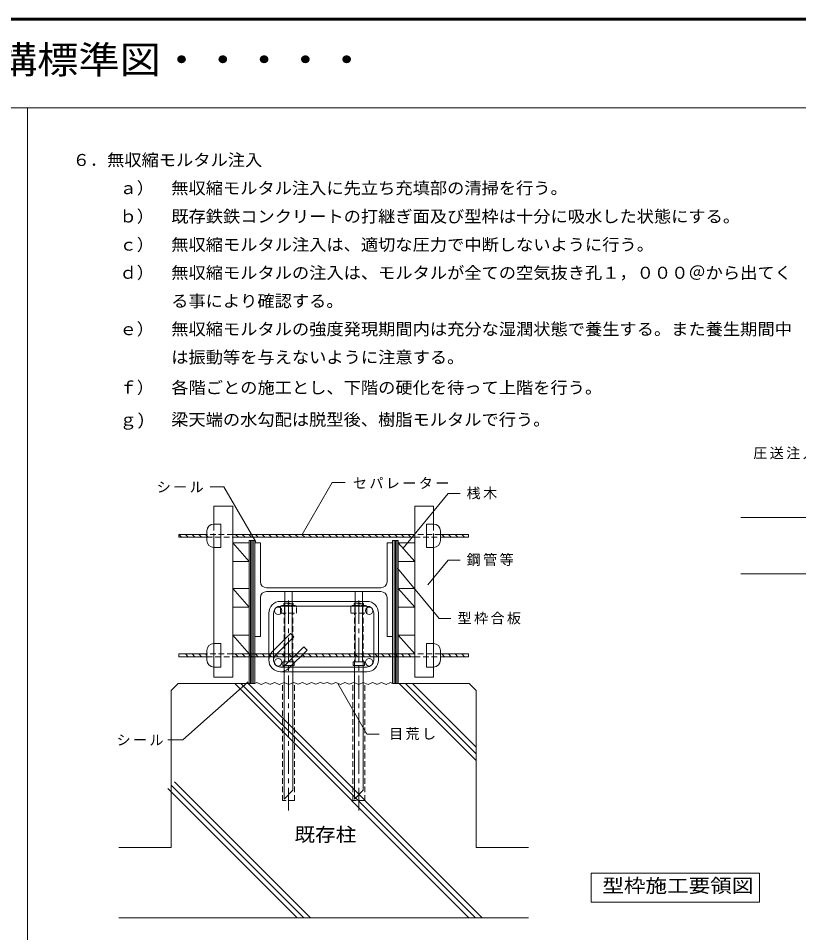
# Model space of a CAD drawing. Units: millimetres, scale not verified. Extents: x -4005 to 4005, y -2770 to 2770.
# Drawn here: x 962 to 2626, y 819 to 2770 of the extents above; entities that cross this region are included whole.
import ezdxf
from ezdxf.enums import TextEntityAlignment as Align

# ---------------------------------------------------------------- set-up
doc = ezdxf.new("R2010")
doc.units = ezdxf.units.MM
doc.header["$LTSCALE"] = 10
doc.linetypes.add('CHAIN1', pattern=[8, 5, -1, 1, -1])
doc.linetypes.add('DASHED1', pattern=[1.8, 1.2, -0.6])
for name, color, linetype, lineweight in [('1-0_枠', 4, 'Continuous', 9), ('1-1_寸法', 7, 'Continuous', 13), ('1-D_凡例', 4, 'Continuous', 9), ('F-1_Layer241', 2, 'Continuous', 18), ('F-9_Layer249', 5, 'Continuous', 25), ('F-E_Layer254', 2, 'Continuous', 18)]:
    doc.layers.add(name, color=color, linetype=linetype, lineweight=lineweight)
doc.styles.add('ＭＳ ゴシック', font='')
doc.styles.get('ＭＳ ゴシック').set_extended_font_data('MS Gothic')

msp = doc.modelspace()

# ---------------------------------------------------------------- linework, layer by layer
at = {"layer": '1-0_枠', "linetype": 'DASHED1'}
for p, q in [((1529.66, 1522.18), (1546.95, 1522.18)), ((1546.95, 1517.18), (1546.95, 1522.18)), ((1548.31, 1520.93), (1546.95, 1522.18)), ((1679.66, 1522.18), (1678.31, 1520.93)), ((1679.66, 1522.18), (1696.95, 1522.18)), ((1679.66, 1517.18), (1679.66, 1522.18)), ((1696.95, 1517.18), (1696.95, 1522.18)), ((1698.31, 1520.93), (1696.95, 1522.18)), ((1521.01, 1514.69), (1521.01, 1501.18)), ((1525.33, 1517.18), (1551.28, 1517.18)), ((1548.31, 1520.93), (1528.31, 1520.93)), ((1528.31, 1517.18), (1528.31, 1520.93)), ((1529.66, 1501.18), (1529.66, 1514.69)), ((1546.96, 1501.18), (1546.96, 1514.69)), ((1548.31, 1517.18), (1548.31, 1520.93)), ((1555.61, 1501.18), (1555.61, 1514.69)), ((1671.01, 1514.69), (1671.01, 1501.18)), ((1675.33, 1517.18), (1701.28, 1517.18)), ((1698.31, 1520.93), (1678.31, 1520.93)), ((1678.31, 1517.18), (1678.31, 1520.93)), ((1679.66, 1501.18), (1679.66, 1514.69)), ((1696.96, 1501.18), (1696.96, 1514.69)), ((1698.31, 1517.18), (1698.31, 1520.93)), ((1705.61, 1501.18), (1705.61, 1514.69)), ((1521.01, 1501.18), (1555.61, 1501.18)), ((1528.81, 1389.23), (1528.81, 1501.18)), ((1547.81, 1389.23), (1547.81, 1501.18)), ((1671.01, 1501.18), (1705.61, 1501.18)), ((1678.81, 1389.23), (1678.81, 1501.18)), ((1697.81, 1389.23), (1697.81, 1501.18))]:
    msp.add_line(p, q, dxfattribs=at)
at = {"layer": '1-0_枠'}
for p, q in [((1528.81, 1104.18), (1528.81, 1389.23)), ((1678.81, 1104.18), (1678.81, 1389.23))]:
    msp.add_line(p, q, dxfattribs=at)
at = {"layer": '1-0_枠', "linetype": 'DASHED1'}
msp.add_lwpolyline([(1529.66, 1517.18), (1529.66, 1522.18), (1528.31, 1520.93)], dxfattribs=at)
at = {"layer": '1-0_枠'}
for points in [[(1528.81, 1104.18), (1547.81, 1123.18), (1547.81, 1389.23)], [(1678.81, 1104.18), (1697.81, 1123.18), (1697.81, 1389.23)]]:
    msp.add_lwpolyline(points, dxfattribs=at)
at = {"layer": '1-0_枠', "linetype": 'DASHED1'}
for centre, radius, start, end in [((1525.33, 1512.19), 4.99, 30, 150), ((1538.31, 1500.95), 16.23, 57.79577, 122.20423), ((1551.28, 1512.19), 4.99, 30, 150), ((1675.33, 1512.19), 4.99, 30, 150), ((1688.31, 1500.95), 16.23, 57.79577, 122.20423), ((1701.28, 1512.19), 4.99, 30, 150)]:
    msp.add_arc(centre, radius, start, end, dxfattribs=at)
at = {"layer": '1-1_寸法'}
for p, q in [((1567.67, 1669.18), (1631.28, 1779.44)), ((1631.28, 1779.44), (1659.38, 1779.44)), ((1782.57, 1639.45), (1878.7, 1756.2)), ((1878.7, 1756.2), (1904.06, 1756.2)), ((1379.31, 1729.18), (1379.31, 1691.18)), ((1379.31, 1729.18), (1419.31, 1729.18)), ((1807.31, 1729.18), (1847.31, 1729.18)), ((1807.31, 1364.38), (1807.31, 1729.18)), ((1847.31, 1691.18), (1847.31, 1729.18)), ((1394.31, 1691.18), (1379.31, 1691.18)), ((1394.31, 1641.18), (1394.31, 1691.18)), ((1832.31, 1641.18), (1832.31, 1691.18)), ((1832.31, 1691.18), (1847.31, 1691.18)), ((1304.31, 1663.18), (1304.31, 1669.18)), ((1364.31, 1669.18), (1304.31, 1669.18)), ((1364.31, 1663.18), (1304.31, 1663.18)), ((1364.31, 1656.18), (1364.31, 1676.18)), ((1379.31, 1364.38), (1379.31, 1666.18)), ((1807.31, 1669.18), (1419.31, 1669.18)), ((1807.31, 1663.18), (1419.31, 1663.18)), ((1847.31, 1666.18), (1847.31, 1364.38)), ((1862.31, 1656.18), (1862.31, 1676.18)), ((1922.31, 1669.18), (1862.31, 1669.18)), ((1922.31, 1663.18), (1862.31, 1663.18)), ((1922.31, 1663.18), (1922.31, 1669.18)), ((1394.31, 1641.18), (1379.31, 1641.18)), ((1466.31, 1656.18), (1454.31, 1656.18)), ((1454.31, 1351.18), (1454.31, 1656.18)), ((1466.31, 1651.18), (1466.31, 1656.18)), ((1466.31, 1651.18), (1466.31, 1451.18)), ((1478.31, 1651.18), (1466.31, 1651.18)), ((1478.31, 1568.18), (1478.31, 1651.18)), ((1748.31, 1568.18), (1748.31, 1651.18)), ((1760.31, 1651.18), (1748.31, 1651.18)), ((1760.31, 1451.18), (1760.31, 1651.18)), ((1772.31, 1351.18), (1772.31, 1656.18)), ((1832.31, 1641.18), (1847.31, 1641.18)), ((1835.22, 1561.5), (1878.7, 1614.31)), ((1878.7, 1614.31), (1904.06, 1614.31)), ((1735.31, 1555.18), (1491.31, 1555.18)), ((1491.31, 1547.18), (1735.31, 1547.18)), ((1530.28, 1547.18), (1530.28, 1397.18)), ((1546.33, 1547.18), (1546.33, 1397.18)), ((1680.28, 1547.18), (1680.28, 1397.18)), ((1696.33, 1547.18), (1696.33, 1397.18)), ((1478.31, 1534.18), (1478.31, 1451.18)), ((1748.31, 1534.18), (1748.31, 1451.18)), ((1466.31, 1451.18), (1466.31, 1351.18)), ((1466.31, 1451.18), (1478.31, 1451.18)), ((1466.31, 1451.18), (1466.31, 1351.18)), ((1748.31, 1451.18), (1760.31, 1451.18)), ((1760.31, 1451.18), (1760.31, 1351.18)), ((1760.31, 1451.18), (1760.31, 1351.18)), ((1394.31, 1436.18), (1379.31, 1436.18)), ((1394.31, 1386.18), (1394.31, 1436.18)), ((1832.31, 1386.18), (1832.31, 1436.18)), ((1832.31, 1436.18), (1847.31, 1436.18)), ((1364.31, 1414.18), (1304.31, 1414.18)), ((1304.31, 1414.18), (1304.31, 1408.18)), ((1364.31, 1408.18), (1304.31, 1408.18)), ((1364.31, 1401.18), (1364.31, 1421.18)), ((1807.31, 1414.18), (1419.31, 1414.18)), ((1807.31, 1408.18), (1419.31, 1408.18)), ((1862.31, 1401.18), (1862.31, 1421.18)), ((1922.31, 1414.18), (1862.31, 1414.18)), ((1922.31, 1408.18), (1862.31, 1408.18)), ((1922.31, 1408.18), (1922.31, 1414.18)), ((1394.31, 1386.18), (1379.31, 1386.18)), ((1379.31, 1381.18), (1379.31, 1386.18)), ((1526.23, 1397.18), (1526.23, 1389.23)), ((1550.23, 1397.18), (1526.23, 1397.18)), ((1550.23, 1389.23), (1526.23, 1389.23)), ((1550.23, 1397.18), (1550.23, 1389.23)), ((1676.38, 1397.18), (1676.38, 1389.23)), ((1676.38, 1397.18), (1700.38, 1397.18)), ((1676.38, 1389.23), (1700.38, 1389.23)), ((1700.38, 1397.18), (1700.38, 1389.23)), ((1832.31, 1386.18), (1847.31, 1386.18)), ((1847.31, 1381.18), (1847.31, 1386.18)), ((1313.32, 1231.11), (1452.53, 1354.42)), ((1470.71, 1352.88), (1466.33, 1351.18)), ((1470.71, 1352.88), (1480.11, 1349.23)), ((1490.16, 1353.13), (1480.11, 1349.23)), ((1490.16, 1353.13), (1500.06, 1349.23)), ((1509.33, 1352.88), (1500.06, 1349.29)), ((1509.33, 1352.88), (1518.74, 1349.23)), ((1528.79, 1353.13), (1518.74, 1349.23)), ((1528.79, 1353.13), (1538.69, 1349.23)), ((1538.69, 1349.23), (1548.74, 1353.13)), ((1548.74, 1353.13), (1558.65, 1349.29)), ((1567.93, 1352.88), (1558.65, 1349.29)), ((1567.93, 1352.88), (1577.33, 1349.23)), ((1587.38, 1353.13), (1577.33, 1349.23)), ((1587.38, 1353.13), (1596.71, 1349.46)), ((1605.98, 1353.06), (1596.71, 1349.46)), ((1620.63, 1353.06), (1629.9, 1349.46)), ((1639.23, 1353.13), (1629.9, 1349.46)), ((1639.23, 1353.13), (1649.28, 1349.23)), ((1643.18, 1351.18), (1705.64, 1242.91)), ((1658.69, 1352.88), (1649.28, 1349.23)), ((1658.69, 1352.88), (1667.96, 1349.29)), ((1677.87, 1353.13), (1667.96, 1349.29)), ((1687.92, 1349.23), (1677.87, 1353.13)), ((1697.82, 1353.13), (1687.92, 1349.23)), ((1697.82, 1353.13), (1707.87, 1349.23)), ((1717.28, 1352.88), (1707.87, 1349.23)), ((1717.28, 1352.88), (1726.55, 1349.29)), ((1736.45, 1353.13), (1726.55, 1349.23)), ((1736.45, 1353.13), (1746.5, 1349.23)), ((1755.9, 1352.88), (1746.5, 1349.23)), ((1755.9, 1352.88), (1760.28, 1351.18)), ((1847.31, 1364.38), (1807.31, 1364.38)), ((1313.32, 1231.11), (1281.22, 1231.11)), ((1705.64, 1242.91), (1731.24, 1242.91)), ((1938.31, 851.18), (2049.97, 851.18))]:
    msp.add_line(p, q, dxfattribs=at)
at = {"layer": '1-1_寸法', "color": 4, "lineweight": 9}
for p, q in [((2644.17, 1705.07), (2502.95, 1705.07)), ((1304.31, 1669.28), (1310.41, 1663.18)), ((1324.61, 1663.18), (1318.61, 1669.18)), ((1338.71, 1663.18), (1332.71, 1669.18)), ((1352.91, 1663.18), (1346.91, 1669.18)), ((1361.01, 1669.18), (1367.01, 1663.18)), ((1431.41, 1663.18), (1425.41, 1669.18)), ((1445.61, 1663.18), (1439.61, 1669.18)), ((1459.71, 1663.18), (1453.71, 1669.18)), ((1473.91, 1663.18), (1467.91, 1669.18)), ((1488.01, 1663.18), (1482.01, 1669.18)), ((1502.11, 1663.18), (1496.11, 1669.18)), ((1516.31, 1663.18), (1510.31, 1669.18)), ((1530.41, 1663.18), (1524.41, 1669.18)), ((1544.61, 1663.18), (1538.61, 1669.18)), ((1558.71, 1663.18), (1552.71, 1669.18)), ((1572.91, 1663.18), (1566.91, 1669.18)), ((1587.01, 1663.18), (1581.01, 1669.18)), ((1601.11, 1663.18), (1595.11, 1669.18)), ((1615.31, 1663.18), (1609.31, 1669.18)), ((1629.41, 1663.18), (1623.41, 1669.18)), ((1643.61, 1663.18), (1637.61, 1669.18)), ((1657.71, 1663.18), (1651.71, 1669.18)), ((1671.91, 1663.18), (1665.91, 1669.18)), ((1686.01, 1663.18), (1680.01, 1669.18)), ((1700.11, 1663.18), (1694.11, 1669.18)), ((1714.31, 1663.18), (1708.31, 1669.18)), ((1728.41, 1663.18), (1722.41, 1669.18)), ((1742.61, 1663.18), (1736.61, 1669.18)), ((1756.71, 1663.18), (1750.71, 1669.18)), ((1770.91, 1663.18), (1764.91, 1669.18)), ((1785.01, 1663.18), (1779.01, 1669.18)), ((1799.21, 1663.18), (1793.21, 1669.18)), ((1871.11, 1663.18), (1865.11, 1669.18)), ((1885.31, 1663.18), (1879.31, 1669.18)), ((1899.41, 1663.18), (1893.41, 1669.18)), ((1913.61, 1663.18), (1907.61, 1669.18)), ((1922.31, 1668.58), (1921.71, 1669.18)), ((1457.31, 1351.18), (1457.31, 1656.18)), ((1460.31, 1351.18), (1460.31, 1656.18)), ((1463.31, 1351.18), (1463.31, 1656.18)), ((1763.31, 1351.18), (1763.31, 1656.18)), ((1766.31, 1351.18), (1766.31, 1656.18)), ((1769.31, 1351.18), (1769.31, 1656.18)), ((1705.31, 1526.18), (1521.31, 1526.18)), ((1705.31, 1516.18), (1521.31, 1516.18)), ((1496.31, 1401.18), (1496.31, 1501.18)), ((1506.31, 1401.18), (1506.31, 1501.18)), ((1720.31, 1401.18), (1720.31, 1501.18)), ((1730.31, 1401.18), (1730.31, 1501.18)), ((1510.7, 1411.79), (1549.59, 1450.68)), ((1324.61, 1408.18), (1318.61, 1414.18)), ((1338.71, 1408.18), (1332.71, 1414.18)), ((1352.91, 1408.18), (1346.91, 1414.18)), ((1361.01, 1414.18), (1364.31, 1410.88)), ((1430.91, 1408.18), (1424.91, 1414.18)), ((1445.61, 1408.18), (1439.61, 1414.18)), ((1459.71, 1408.18), (1453.71, 1414.18)), ((1473.91, 1408.18), (1467.91, 1414.18)), ((1488.01, 1408.18), (1482.01, 1414.18)), ((1502.11, 1408.18), (1496.11, 1414.18)), ((1516.31, 1408.18), (1510.31, 1414.18)), ((1530.41, 1408.18), (1524.41, 1414.18)), ((1544.61, 1408.18), (1538.61, 1414.18)), ((1538.98, 1383.51), (1577.87, 1422.4)), ((1558.71, 1408.18), (1552.71, 1414.18)), ((1572.91, 1408.18), (1566.91, 1414.18)), ((1587.01, 1408.18), (1581.01, 1414.18)), ((1601.11, 1408.18), (1595.11, 1414.18)), ((1615.31, 1408.18), (1609.31, 1414.18)), ((1629.41, 1408.18), (1623.41, 1414.18)), ((1643.61, 1408.18), (1637.61, 1414.18)), ((1657.71, 1408.18), (1651.71, 1414.18)), ((1671.91, 1408.18), (1665.91, 1414.18)), ((1686.01, 1408.18), (1680.01, 1414.18)), ((1700.11, 1408.18), (1694.11, 1414.18)), ((1714.31, 1408.18), (1708.31, 1414.18)), ((1728.41, 1408.18), (1722.41, 1414.18)), ((1742.61, 1408.18), (1736.61, 1414.18)), ((1756.71, 1408.18), (1750.71, 1414.18)), ((1770.91, 1408.18), (1764.91, 1414.18)), ((1785.01, 1408.18), (1779.01, 1414.18)), ((1799.21, 1408.18), (1793.21, 1414.18)), ((1871.11, 1408.18), (1865.11, 1414.18)), ((1885.31, 1408.18), (1879.31, 1414.18)), ((1899.41, 1408.18), (1893.41, 1414.18)), ((1913.61, 1408.18), (1907.61, 1414.18)), ((1922.31, 1413.58), (1921.71, 1414.18)), ((1521.31, 1386.18), (1705.31, 1386.18)), ((1521.31, 1376.18), (1705.31, 1376.18)), ((1288.31, 1336.18), (1303.31, 1351.18)), ((1303.31, 1351.18), (1466.31, 1351.18)), ((1423.89, 1351.18), (1922.81, 851.18)), ((1436.76, 1351.18), (1613.31, 1174.63)), ((1452.15, 1351.18), (1951.06, 851.18)), ((1923.31, 1351.18), (1760.31, 1351.18)), ((1774.37, 1351.18), (1938.31, 1186.89)), ((1787.84, 1351.18), (1938.31, 1201.05)), ((1802.62, 1351.18), (1938.31, 1215.21)), ((1923.31, 1351.18), (1938.31, 1336.18)), ((1938.31, 1336.18), (1938.31, 1001.18)), ((1613.31, 1174.48), (1936.93, 851.18)), ((1288.31, 1134.45), (1570.96, 851.18)), ((1295.38, 1141.52), (1585.09, 851.18)), ((1281.23, 1127.39), (1556.83, 851.18)), ((1938.31, 1001.18), (2049.97, 1001.18)), ((1288.31, 851.18), (1176.64, 851.18)), ((1938.31, 851.18), (1288.31, 851.18))]:
    msp.add_line(p, q, dxfattribs=at)
at = {"layer": '1-1_寸法', "linetype": 'DASHED1'}
for p, q in [((1379.31, 1641.18), (1379.31, 1691.18)), ((1847.31, 1641.18), (1847.31, 1691.18)), ((1419.31, 1669.18), (1364.31, 1669.18)), ((1364.31, 1663.18), (1419.31, 1663.18)), ((1862.31, 1669.18), (1807.31, 1669.18)), ((1807.31, 1663.18), (1862.31, 1663.18)), ((1379.31, 1386.18), (1379.31, 1436.18)), ((1847.31, 1386.18), (1847.31, 1436.18)), ((1419.31, 1414.18), (1364.31, 1414.18)), ((1364.31, 1408.18), (1419.31, 1408.18)), ((1862.31, 1414.18), (1807.31, 1414.18)), ((1807.31, 1408.18), (1862.31, 1408.18))]:
    msp.add_line(p, q, dxfattribs=at)
at = {"layer": '1-1_寸法', "color": 4, "linetype": 'CHAIN1', "lineweight": 9}
for p, q in [((1538.31, 1528.29), (1538.31, 1080.4)), ((1688.31, 1528.29), (1688.31, 1080.4))]:
    msp.add_line(p, q, dxfattribs=at)
at = {"layer": '1-1_寸法', "color": 4, "linetype": 'DASHED1', "lineweight": 9}
for p, q in [((1525.31, 1101.18), (1525.31, 1351.18)), ((1551.31, 1101.18), (1551.31, 1351.18)), ((1675.31, 1101.18), (1675.31, 1351.18)), ((1701.31, 1101.18), (1701.31, 1351.18)), ((1551.31, 1101.18), (1525.31, 1101.18)), ((1701.31, 1101.18), (1675.31, 1101.18))]:
    msp.add_line(p, q, dxfattribs=at)
at = {"layer": '1-1_寸法'}
for points in [[(1468.71, 1652.88), (1400.71, 1770.68), (1371.31, 1770.68)], [(1379.31, 1364.38), (1419.31, 1364.38), (1419.31, 1729.18)], [(1760.31, 1651.18), (1760.31, 1656.18), (1772.31, 1656.18)], [(1770.45, 1597.34), (1859.35, 1489.38), (1884.71, 1489.38)], [(1605.98, 1353.06), (1613.31, 1351.05), (1620.63, 1353.06)]]:
    msp.add_lwpolyline(points, dxfattribs=at)
at = {"layer": '1-1_寸法', "color": 4, "lineweight": 9}
for points in [[(2644.17, 975.07), (2644.17, 1585.07), (2502.95, 1585.07)], [(1503.63, 1418.86), (1542.52, 1457.75), (1549.59, 1450.68)], [(1531.91, 1390.58), (1570.8, 1429.47), (1577.87, 1422.4)], [(1288.31, 1336.18), (1288.31, 1001.18), (1176.64, 1001.18)]]:
    msp.add_lwpolyline(points, dxfattribs=at)
at = {"layer": '1-1_寸法', "color": 2, "lineweight": 18}
for centre in [(1516.36, 1506.13), (1710.26, 1506.13), (1516.36, 1396.23), (1710.26, 1396.23)]:
    msp.add_circle(centre, 8, dxfattribs=at)
at = {"layer": '1-1_寸法'}
for centre, radius, start, end in [((1379.31, 1676.18), 15, 90, 180), ((1847.31, 1676.18), 15, 0, 90), ((1379.31, 1656.18), 15, 180, 270), ((1847.31, 1656.18), 15, 270, 0), ((1491.31, 1568.18), 13, 180, 270), ((1735.31, 1568.18), 13, 270, 0), ((1491.31, 1534.18), 13, 90, 180), ((1735.31, 1534.18), 13, 0, 90), ((1379.31, 1421.18), 15, 90, 180), ((1847.31, 1421.18), 15, 0, 90), ((1379.31, 1401.18), 15, 180, 270), ((1847.31, 1401.18), 15, 270, 0)]:
    msp.add_arc(centre, radius, start, end, dxfattribs=at)
at = {"layer": '1-1_寸法', "color": 4, "lineweight": 9}
for centre, radius, start, end in [((1521.31, 1501.18), 25, 90, 180), ((1705.31, 1501.18), 25, 0, 90), ((1521.31, 1501.18), 15, 90, 180), ((1705.31, 1501.18), 15, 0, 90), ((1521.31, 1401.18), 25, 135, 315), ((1521.31, 1401.18), 15, 135, 315), ((1705.31, 1401.18), 15, 270, 0), ((1705.31, 1401.18), 25, 270, 0)]:
    msp.add_arc(centre, radius, start, end, dxfattribs=at)
at = {"layer": '1-D_凡例'}
for p, q in [((1419.31, 1651.18), (1454.31, 1611.18)), ((1419.31, 1651.18), (1454.31, 1651.18)), ((1807.31, 1611.18), (1772.31, 1651.18)), ((1807.31, 1651.18), (1772.31, 1651.18)), ((1419.31, 1611.18), (1454.31, 1611.18)), ((1807.31, 1611.18), (1772.31, 1611.18)), ((1419.31, 1553.68), (1454.31, 1553.68)), ((1419.31, 1553.68), (1454.31, 1513.68)), ((1807.31, 1553.68), (1772.31, 1553.68)), ((1807.31, 1513.68), (1772.31, 1553.68)), ((1419.31, 1513.68), (1454.31, 1513.68)), ((1807.31, 1513.68), (1772.31, 1513.68)), ((1419.31, 1454.18), (1454.31, 1454.18)), ((1419.31, 1454.18), (1454.31, 1414.18)), ((1807.31, 1454.18), (1772.31, 1454.18)), ((1807.31, 1414.18), (1772.31, 1454.18))]:
    msp.add_line(p, q, dxfattribs=at)
at = {"layer": '1-D_凡例', "color": 7, "lineweight": 13}
msp.add_lwpolyline([(2183.86, 884.66), (2183.86, 946.63), (2542.71, 946.63), (2542.71, 884.66)], close=True, dxfattribs=at)
at = {"layer": 'F-1_Layer241'}
for p, q in [((4005, 2770), (-4005, 2770)), ((4003, 2768), (-4003, 2768)), ((4001, 2766), (-4001, 2766))]:
    msp.add_line(p, q, dxfattribs=at)
at = {"layer": 'F-9_Layer249', "color": 2, "lineweight": 18}
msp.add_line((4002.5, 2579.2), (-4002.5, 2579.2), dxfattribs=at)
at = {"layer": 'F-E_Layer254'}
msp.add_line((981.66, -2545.84), (981.66, 2579.2), dxfattribs=at)

# ---------------------------------------------------------------- texts
at = {"layer": '1-1_寸法', "color": 3, "style": 'ＭＳ ゴシック', "width": 1.05}
for s, p in [('６．無収縮モルタル注入', (1078.13, 2447.23)), ('ａ）\u3000無収縮モルタル注入に先立ち充填部の清掃を行う。', (1178.13, 2387.23)), ('ｂ）\u3000既存鉄鉄コンクリートの打継ぎ面及び型枠は十分に吸水した状態にする。', (1178.13, 2326.83)), ('ｃ）\u3000無収縮モルタル注入は、適切な圧力で中断しないように行う。', (1178.13, 2266.63)), ('ｄ）\u3000無収縮モルタルの注入は、モルタルが全ての空気抜き孔１，０００＠から出てく', (1178.13, 2206.63)), ('\u3000\u3000\u3000る事により確認する。', (1177.93, 2146.43)), ('ｅ）\u3000無収縮モルタルの強度発現期間内は充分な湿潤状態で養生する。また養生期間中', (1178.13, 2086.43)), ('\u3000\u3000\u3000は振動等を与えないように注意する。', (1178.13, 2026.43)), ('ｆ）\u3000各階ごとの施工とし、下階の硬化を待って上階を行う。', (1178.13, 1961.65)), ('ｇ)   梁天端の水勾配は脱型後、樹脂モルタルで行う。', (1178.13, 1893.44))]:
    msp.add_text(s, height=25.66, dxfattribs=at).set_placement(p, align=Align.BOTTOM_LEFT)
at = {"layer": '1-1_寸法', "style": 'ＭＳ ゴシック'}
for s, width, p in [('既存柱', 1.1, (1550.91, 1005.27)), ('型枠施工要領図', 1.15, (2207.32, 896.27))]:
    msp.add_text(s, height=29.33, dxfattribs=dict(at, width=width)).set_placement(p, align=Align.BOTTOM_LEFT)
at = {"layer": '1-1_寸法', "char_height": 21.99, "attachment_point": 7, "style": 'ＭＳ ゴシック'}
for s, insert in [('\\T1.17;圧送注入口塩ビ管φ３８', (2529.14, 1825.64)), ('\\T1.17;シール', (1257.41, 1758.18)), ('\\T1.17;セパレーター', (1675.61, 1766.03)), ('\\T1.17;桟木', (1918.04, 1743.7)), ('\\T1.17;鋼管等', (1918.04, 1601.81)), ('\\T1.17;型枠合板', (1898.69, 1476.88)), ('\\T1.17;目荒し', (1752.74, 1230.41)), ('\\T1.17;シール', (1171.83, 1218.61))]:
    msp.add_mtext(s, dxfattribs=dict(at, insert=insert))
at = {"layer": 'F-9_Layer249', "color": 3, "style": 'ＭＳ ゴシック', "width": 1.1}
msp.add_text('枠付き鉄骨ブレース（外付け工法）架構標準図・・・・・', height=58.65, dxfattribs=at).set_placement((-581.72, 2634.6), align=Align.BOTTOM_LEFT)

doc.saveas('drawing.dxf')
